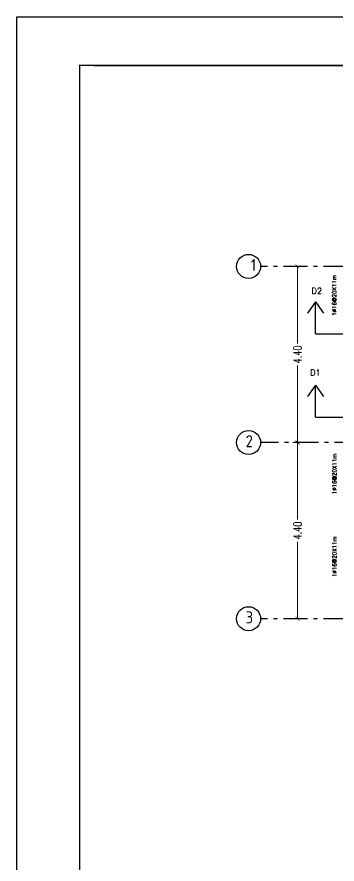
# Model space of a CAD drawing. Extents: x 166525 to 167198, y 178739 to 179747.
# Drawn here: x 167043.58 to 167051.57, y 179031.03 to 179052.19 of the extents above; entities that cross this region are included whole.
import ezdxf

# ---------------------------------------------------------------- set-up
doc = ezdxf.new("R2010")
doc.units = 0
doc.header["$MEASUREMENT"] = 0
doc.linetypes.add('ACAD_ISO10W100', pattern=[18, 12, -3, 0, -3])
doc.linetypes.add('AUSGEZOGEN', pattern=[0])
doc.layers.get('0').update_dxf_attribs({"linetype": 'CONTINUOUS'})
doc.layers.get('DEFPOINTS').update_dxf_attribs({"linetype": 'CONTINUOUS'})
for name, color, linetype in [('axis', 8, 'ACAD_ISO10W100'), ('BEAM-DIM', 4, 'CONTINUOUS'), ('COVER', 7, 'CONTINUOUS'), ('EBENE0', 7, 'AUSGEZOGEN'), ('HATSH', 252, 'CONTINUOUS'), ('MHATCH', 8, 'CONTINUOUS'), ('rebar call line', 8, 'CONTINUOUS')]:
    doc.layers.add(name, color=color, linetype=linetype)
doc.layers.add('BEAM', color=6, linetype='CONTINUOUS', lineweight=13)
doc.styles.add('DIM', font='simplex.shx', dxfattribs={"width": 0.75})
doc.styles.add('ISO8', font='iso8')
doc.styles.add('ROMANS', font='romans.shx')
doc.dimstyles.new('MUTASIM', dxfattribs={"dimscale": 0.9995, "dimtxt": 0.2, "dimasz": 0.1, "dimexe": 0.05, "dimexo": 0.12, "dimgap": 0.05, "dimtad": 0, "dimzin": 0, "dimdsep": 46, "dimtxsty": 'DIM', "dimblk": 'ARCHTICK', "dimcen": 0.09, "dimclrd": 35, "dimclre": 33, "dimclrt": 256, "dimazin": 0, "dimtfac": 1, "dimtofl": 0, "dimtmove": 1, "dimatfit": 3, "dimfxl": 0.18, "dimtolj": 1, "dimtzin": 0, "dimlwd": 13, "dimlwe": 9, "dimarcsym": 0})

# ---------------------------------------------------------------- blocks, each defined once
blk = doc.blocks.new('_ARCHTICK')
at = {"color": 0, "linetype": 'ByBlock', "const_width": 0.15}
blk.add_lwpolyline([(-0.5, -0.5), (0.5, 0.5)], dxfattribs=at)
blk = doc.blocks.new('*D1713')
at = {"layer": 'BEAM', "color": 33, "lineweight": 9, "transparency": 16777216}
for p, q in [((167050.469, 179041.555), (167050.539, 179041.555)), ((167050.469, 179037.155), (167050.539, 179037.155))]:
    blk.add_line(p, q, dxfattribs=at)
at = {"layer": 'BEAM', "color": 35, "lineweight": 13, "transparency": 16777216}
for p, q in [((167050.589, 179041.555), (167050.589, 179039.633)), ((167050.589, 179037.155), (167050.589, 179039.076))]:
    blk.add_line(p, q, dxfattribs=at)
at = {"layer": 'DEFPOINTS', "color": 0, "transparency": 16777216}
for p in [(167050.589, 179041.555), (167050.589, 179041.555), (167050.589, 179037.155)]:
    blk.add_point(p, dxfattribs=at)
at = {"layer": 'BEAM', "color": 35, "lineweight": 13, "transparency": 16777216, "xscale": 0.09995000000000001, "yscale": 0.09995000000000001, "zscale": 0.09995000000000001}
for p, rotation in [((167050.589, 179041.555), 90), ((167050.589, 179037.155), 270)]:
    blk.add_blockref('_ARCHTICK', p, dxfattribs=dict(at, rotation=rotation))
at = {"layer": 'BEAM', "transparency": 16777216, "insert": (167050.589, 179039.355), "char_height": 0.1999, "attachment_point": 5, "rotation": 90, "style": 'DIM'}
blk.add_mtext('\\A1;4.40', dxfattribs=at)
blk = doc.blocks.new('*D1714')
at = {"layer": 'BEAM', "color": 33, "lineweight": 9, "transparency": 16777216}
for p, q in [((167050.469, 179045.955), (167050.539, 179045.955)), ((167050.469, 179041.555), (167050.539, 179041.555))]:
    blk.add_line(p, q, dxfattribs=at)
at = {"layer": 'BEAM', "color": 35, "lineweight": 13, "transparency": 16777216}
for p, q in [((167050.589, 179045.955), (167050.589, 179044.033)), ((167050.589, 179041.555), (167050.589, 179043.476))]:
    blk.add_line(p, q, dxfattribs=at)
at = {"layer": 'DEFPOINTS', "color": 0, "transparency": 16777216}
for p in [(167050.589, 179045.955), (167050.589, 179045.955), (167050.589, 179041.555)]:
    blk.add_point(p, dxfattribs=at)
at = {"layer": 'BEAM', "color": 35, "lineweight": 13, "transparency": 16777216, "xscale": 0.09995000000000001, "yscale": 0.09995000000000001, "zscale": 0.09995000000000001}
for p, rotation in [((167050.589, 179045.955), 90), ((167050.589, 179041.555), 270)]:
    blk.add_blockref('_ARCHTICK', p, dxfattribs=dict(at, rotation=rotation))
at = {"layer": 'BEAM', "transparency": 16777216, "insert": (167050.589, 179043.755), "char_height": 0.1999, "attachment_point": 5, "rotation": 90, "style": 'DIM'}
blk.add_mtext('\\A1;4.40', dxfattribs=at)

msp = doc.modelspace()

# ---------------------------------------------------------------- linework, layer by layer
at = {"layer": 'axis', "ltscale": 0.05}
for p, q in [((167051.83878, 179045.95485), (167049.66669, 179045.95485)), ((167065.11159, 179041.55485), (167049.66669, 179041.55485)), ((167051.83878, 179037.15485), (167049.66669, 179037.15485))]:
    msp.add_line(p, q, dxfattribs=at)
at = {"layer": 'COVER', "flags": 128}
msp.add_lwpolyline([(167043.58395, 179052.18647), (167103.5052, 179052.18647), (167103.5052, 179009.86397), (167043.58395, 179009.86397)], close=True, dxfattribs=at)
at = {"layer": 'HATSH'}
for centre in [(167049.36669, 179045.95485), (167049.36669, 179041.55485), (167049.36669, 179037.15485)]:
    msp.add_circle(centre, 0.3, dxfattribs=at)
at = {"layer": 'MHATCH', "const_width": 0.03562, "flags": 128}
msp.add_lwpolyline([(167045.15145, 179050.97522), (167101.9377, 179050.97522), (167101.9377, 179011.07522), (167045.15145, 179011.07522)], close=True, dxfattribs=at)
at = {"layer": 'MHATCH'}
msp.add_lwpolyline([(167045.5077, 179050.97522), (167101.9377, 179050.97522), (167101.9377, 179011.07522)], dxfattribs=at)
at = {"layer": 'rebar call line'}
for p, q in [((167051.03878, 179045.06645), (167050.84044, 179044.78453)), ((167051.03878, 179044.26645), (167051.03878, 179045.06645)), ((167051.03878, 179045.06645), (167051.23712, 179044.78453)), ((167051.03878, 179044.26645), (167063.23878, 179044.26645)), ((167051.03878, 179042.98493), (167050.84044, 179042.70301)), ((167051.03878, 179042.18493), (167051.03878, 179042.98493)), ((167051.03878, 179042.98493), (167051.23712, 179042.70301)), ((167051.03878, 179042.18493), (167063.23878, 179042.18493))]:
    msp.add_line(p, q, dxfattribs=at)

# ---------------------------------------------------------------- texts
at = {"layer": 'BEAM-DIM', "style": 'ROMANS'}
for p in [(167051.55592, 179044.72146), (167051.55924, 179040.26263), (167051.55924, 179038.19561)]:
    msp.add_text('1%%C16@20X11m', height=0.1, rotation=90, dxfattribs=at).set_placement(p)
at = {"layer": 'BEAM-DIM', "char_height": 0.15, "width": 0.5989403, "attachment_point": 1, "style": 'ROMANS'}
for s, insert in [('D2', (167050.93796, 179045.41736)), ('D1', (167050.9016, 179043.37775))]:
    msp.add_mtext(s, dxfattribs=dict(at, insert=insert))
at = {"layer": 'EBENE0', "color": 3, "style": 'ISO8'}
for s, p in [('1', (167049.42059, 179045.83831)), ('2', (167049.29202, 179041.43831)), ('3', (167049.29202, 179037.03831))]:
    msp.add_text(s, height=0.3, dxfattribs=at).set_placement(p)

# ---------------------------------------------------------------- dimensions: what is measured, and where the dimension line sits
at = {"layer": 'BEAM'}
for base, p1, p2, picture, middle in [((167050.58902, 179045.95485), (167050.58902, 179041.55485), (167050.58902, 179045.95485), '*D1714', (167050.58902, 179043.75485)), ((167050.58902, 179041.55485), (167050.58902, 179037.15485), (167050.58902, 179041.55485), '*D1713', (167050.58902, 179039.35485))]:
    dim = msp.add_linear_dim(base=base, p1=p1, p2=p2, angle=90, dimstyle='MUTASIM', dxfattribs=at)
    dim.commit()
    dim.dimension.update_dxf_attribs({"geometry": picture, "text_midpoint": middle})

doc.saveas('drawing.dxf')
